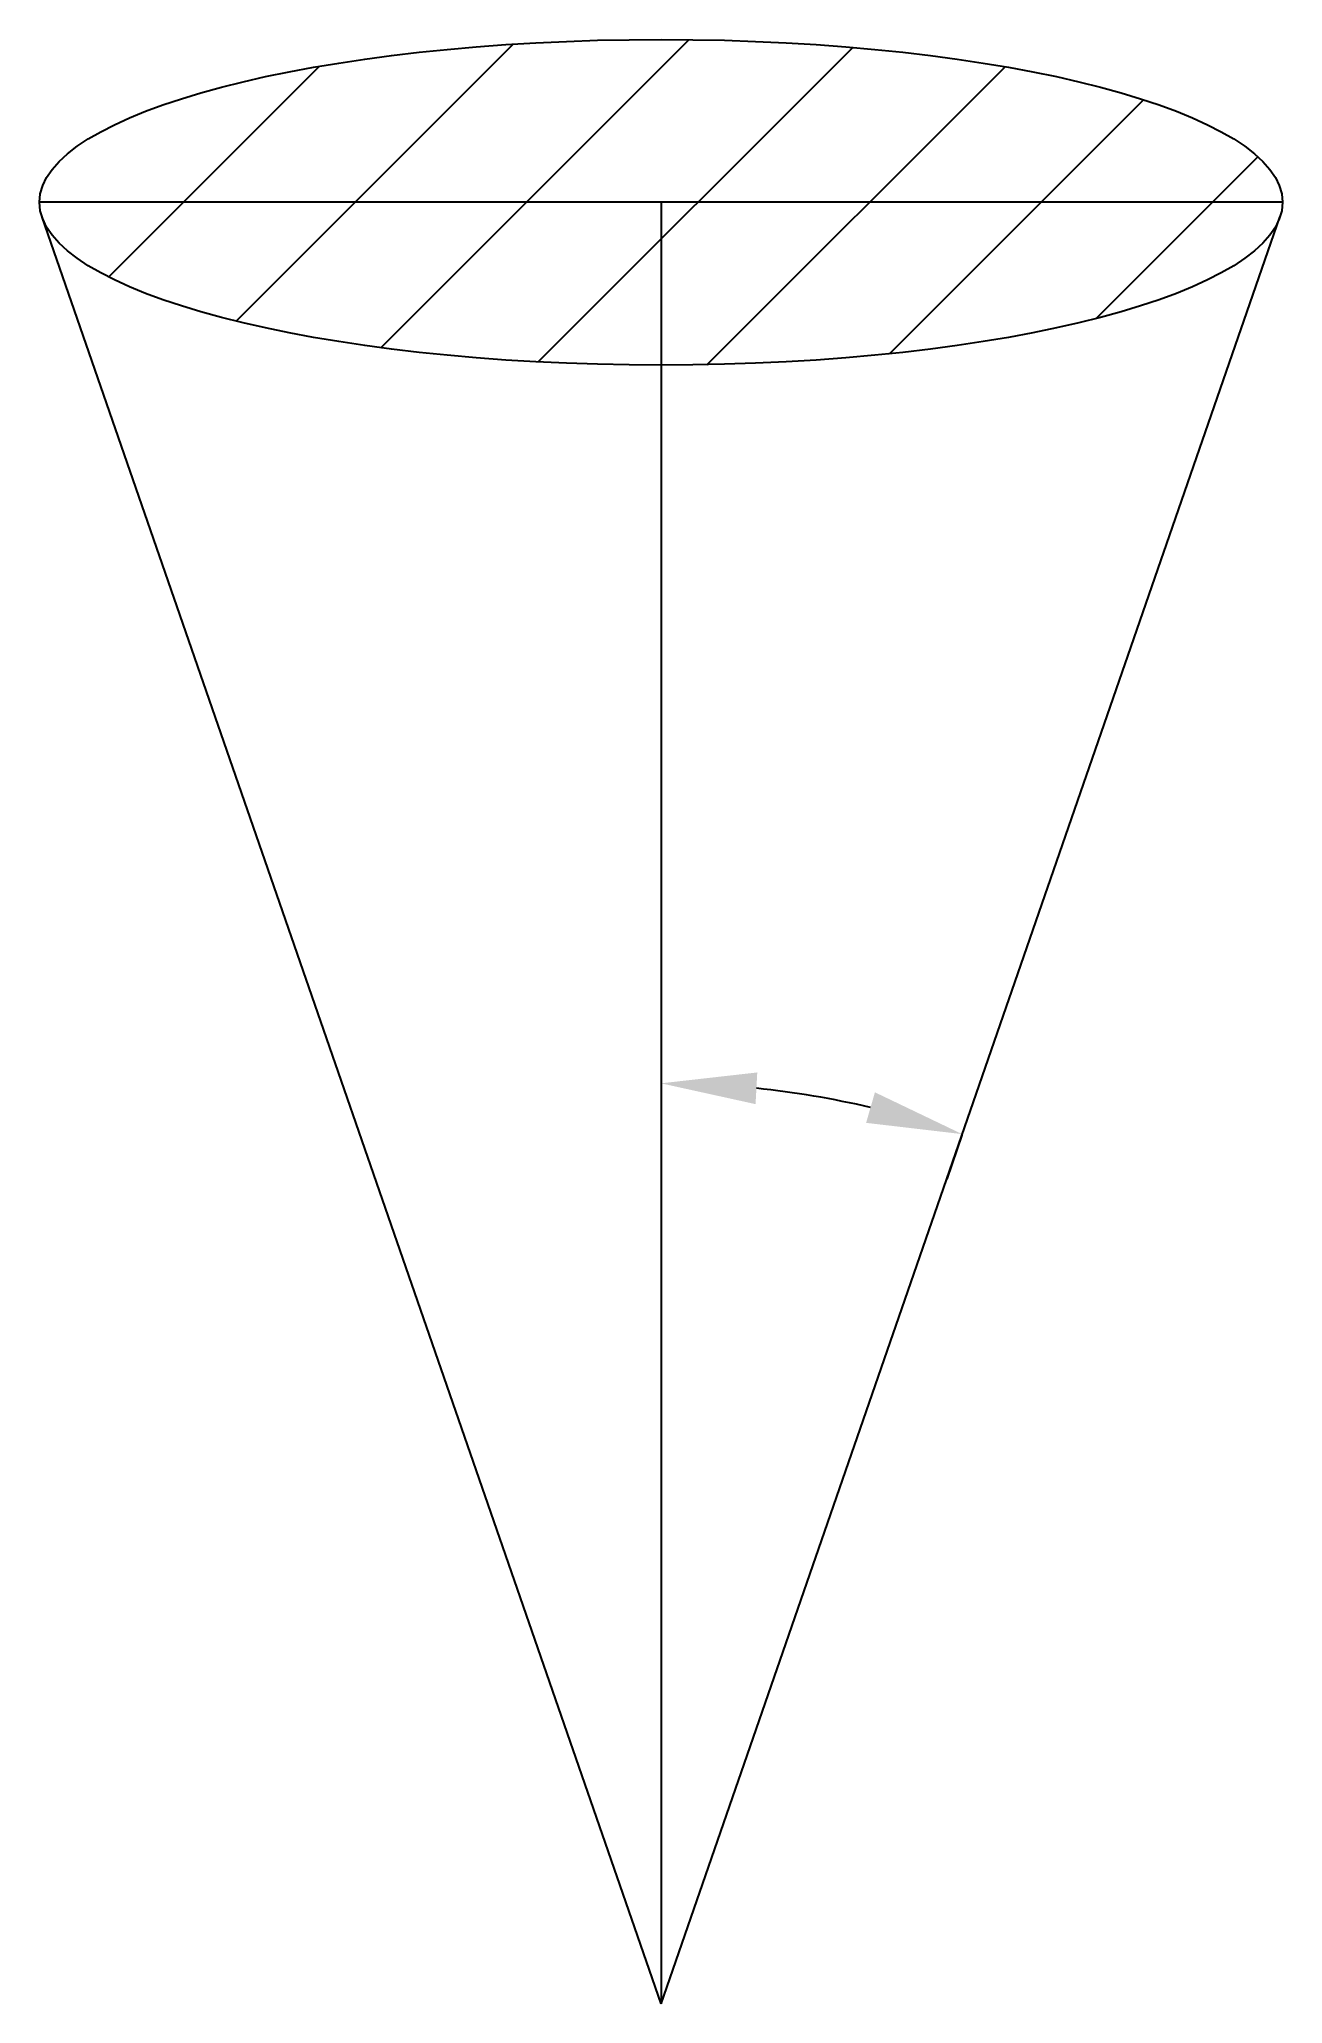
# Model space of a CAD drawing. Extents: x 96 to 161, y 27 to 130.
import ezdxf

# ---------------------------------------------------------------- set-up
doc = ezdxf.new("R2010")
doc.units = 0
doc.layers.get('0').update_dxf_attribs({"linetype": 'CONTINUOUS'})
doc.layers.get('DEFPOINTS').update_dxf_attribs({"linetype": 'CONTINUOUS'})
doc.dimstyles.get("Standard").update_dxf_attribs({"dimtxt": 0.18, "dimasz": 0.18, "dimexe": 0.18, "dimexo": 0.0625, "dimgap": 0.09, "dimtad": 0, "dimtih": 1, "dimtoh": 1, "dimdec": 4, "dimzin": 0, "dimtxsty": 'STANDARD', "dimcen": 0.09, "dimazin": 3, "dimtfac": 1, "dimtdec": 4, "dimtofl": 0, "dimtmove": 0, "dimatfit": 3, "dimtolj": 1, "dimtzin": 0})

# ---------------------------------------------------------------- blocks, each defined once
blk = doc.blocks.new('*D0')
at = {"color": 0, "linetype": 'BYBLOCK'}
for p, q in [((128.84, 75.77), (128.84, 73.15)), ((144.59, 72.93), (143.8, 70.63))]:
    blk.add_line(p, q, dxfattribs=at)
blk.add_arc((128.84, 27.45), 48.2, 76.8416, 84.0536, dxfattribs=at)
for points in [[(133.79, 74.56), (133.88, 76.22), (128.84, 75.65)], [(140.04, 75.18), (139.58, 73.58), (144.61, 72.99)]]:
    blk.add_solid(points, dxfattribs=at)
at = {"layer": 'DEFPOINTS', "color": 0, "linetype": 'BYBLOCK'}
for p in [(128.84, 77.02), (139.47, 74.46), (145, 74.11), (128.84, 27.45)]:
    blk.add_point(p, dxfattribs=at)

msp = doc.modelspace()

# ---------------------------------------------------------------- hatches: boundary and pattern name
h = msp.add_hatch()
h.set_pattern_fill('ANSI31', color=256, scale=2, style=0)
edge = h.paths.add_edge_path()
edge.add_ellipse((128.839, 121.78934), major_axis=(-32.54318, 0), ratio=0.262049316, start_angle=0, end_angle=360)

# ---------------------------------------------------------------- linework, layer by layer
for p, q in [((161.38218, 121.78934), (96.29581, 121.78934)), ((128.839, 121.78934), (128.839, 27.44924)), ((128.839, 27.44924), (96.42905, 121.01845)), ((128.839, 27.44924), (161.24895, 121.01845))]:
    msp.add_line(p, q)
msp.add_ellipse((128.839, 121.78934), major_axis=(-32.54318, 0), ratio=0.262049316)

# ---------------------------------------------------------------- dimensions: what is measured, and where the dimension line sits
dim = msp.add_angular_dim_3p(base=(139.46519, 74.4617), center=(128.839, 27.44924), p1=(128.839, 77.01777), p2=(145.00217, 74.11316), text=' ', dimstyle='STANDARD', override={"dimscale": 2, "dimtxt": 2.5, "dimasz": 2.5, "dimexe": 1.25, "dimexo": 0.625, "dimgap": 0.625, "dimtad": 1, "dimtih": 0, "dimtoh": 0, "dimzin": 8, "dimcen": 2.5, "dimtofl": 1})
dim.commit()
dim.dimension.update_dxf_attribs({"geometry": '*D0', "text_midpoint": (122.49738, 96.64779)})

doc.saveas('drawing.dxf')
